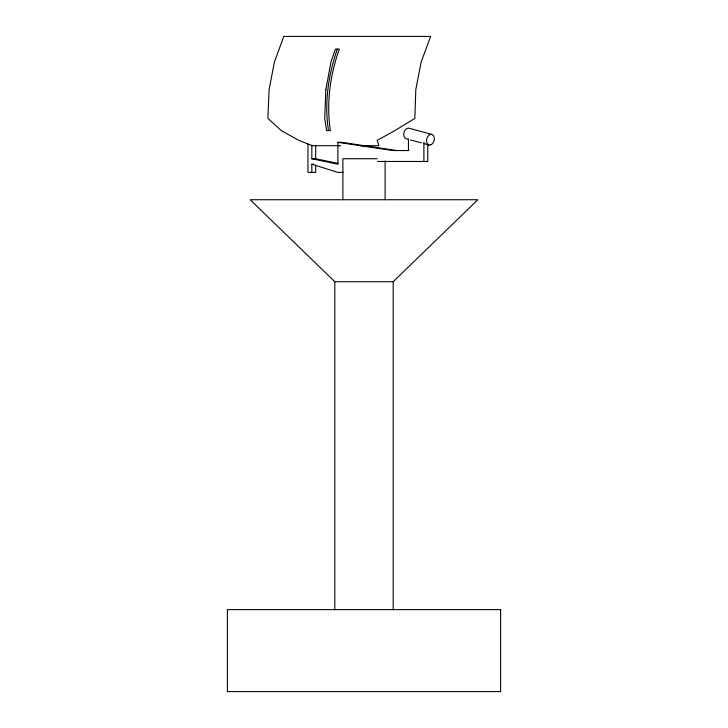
<?xml version="1.0" encoding="UTF-8"?>
<svg xmlns="http://www.w3.org/2000/svg" width="728" height="728" viewBox="0 0 728 728"><rect width="100%" height="100%" fill="white"/><g stroke="black" fill="none" stroke-linecap="round" stroke-linejoin="round"><path stroke-width="1.09" d="M337.364 49.122C328.21 74.957 324.224 103.44 328.501 130.621M393.193 281.709L477.841 199.727L250.159 199.727L334.807 281.709L393.193 281.709L393.193 609.618M311.83 145.2L311.83 158.74L337.91 164.209L337.91 142.342L341.778 142.342L396.851 150.541M340.64 145.7L312.248 145.7L298.862 140.413L281.327 130.621L267.904 118.382L269.06 89.744L274.401 62.035L283.811 36.4L430.667 36.4L421.13 62.035L415.788 89.744L414.86 118.382L394.867 130.621L377.131 140.413L378.924 145.7L360.915 145.7M408.99 150.541L392.984 150.541L337.91 142.342M311.83 158.74L315.697 158.74L338.52 163.527M377.277 158.74L342.888 158.74L342.888 199.727M377.523 161.47L427.764 161.47L427.764 144.599M311.83 172.399L311.83 164.209L313.759 164.209M343.352 172.399L337.91 172.399L311.83 164.209M431.841 134.434L409.072 128.237A5.469 3.795 -74.8 0 0 403.976 132.523A5.469 3.795 -74.8 0 0 406.224 138.784L408.39 139.376M410.556 139.967L421.403 142.916M423.569 143.507L428.992 144.981M423.896 142.342L423.896 161.47M408.444 138.984L408.444 150.541M385.112 160.961L385.112 199.727M334.807 281.709L334.807 609.618M315.697 145.2L315.697 158.74M315.697 165.229L315.697 172.399L307.962 172.399L307.962 144.017M325.835 89.744L324.724 118.382L326.572 130.621L330.43 130.621C326.153 103.44 330.148 74.957 339.294 49.122L335.426 49.122L330.949 62.035L325.835 89.744M500.627 609.618L227.373 609.618L227.373 691.6L500.627 691.6L500.627 609.618M431.012 144.772A5.469 3.795 -74.8 0 0 433.479 135.636A5.469 3.795 -74.8 0 0 426.754 138.73A5.469 3.795 -74.8 0 0 431.012 144.772"/></g></svg>
